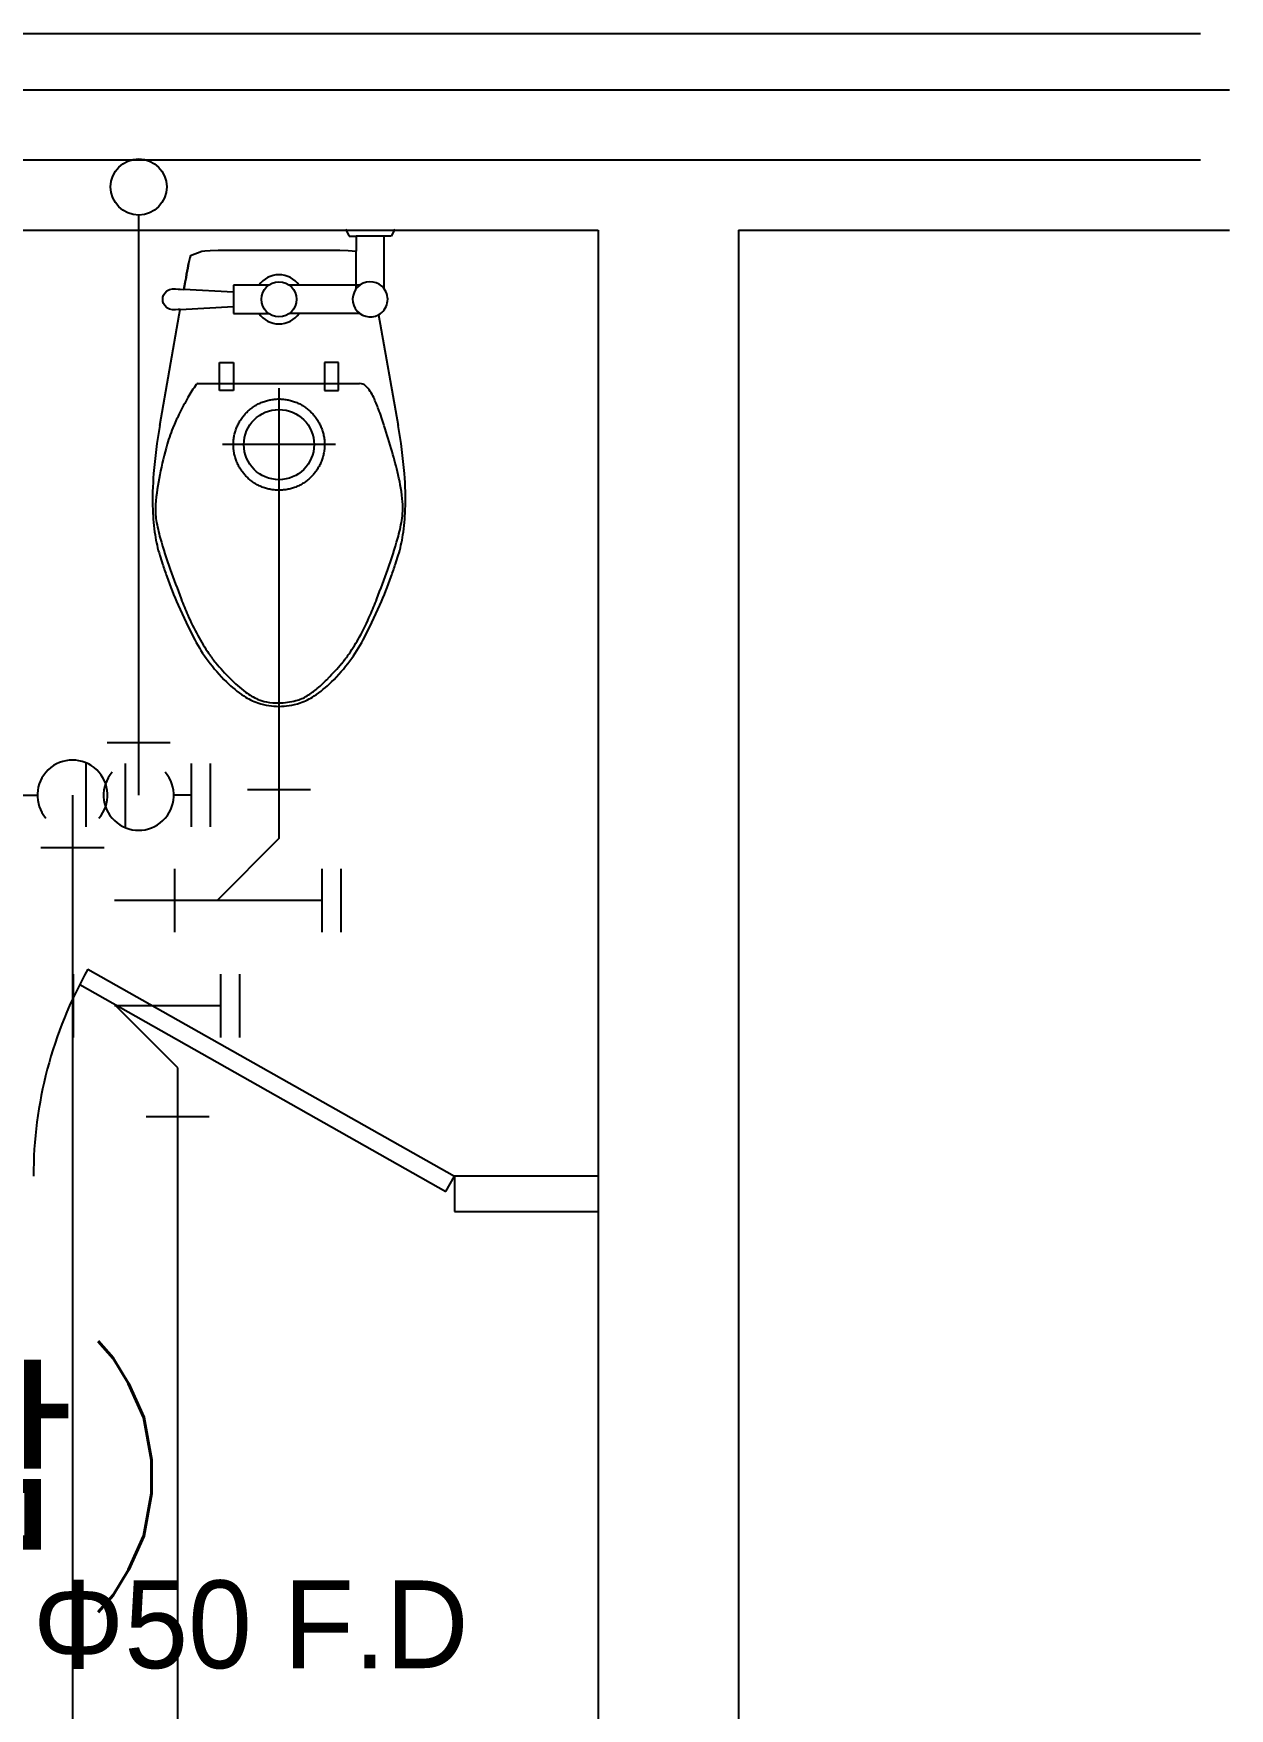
# Model space of a CAD drawing. Header units: millimetres. Extents: x 83956 to 461956, y 36707 to 125807.
# Drawn here: x 285849 to 287554, y 86797 to 89183 of the extents above; entities that cross this region are included whole.
import ezdxf
from ezdxf.enums import TextEntityAlignment as Align

# ---------------------------------------------------------------- set-up
doc = ezdxf.new("R2010")
doc.units = ezdxf.units.MM
doc.header["$LTSCALE"] = 100
doc.header["$MEASUREMENT"] = 0
doc.linetypes.add('CEN', pattern=[62, 60, -1, 0, -1])
for name, color, linetype in [('ARCH', 9, 'CONTINUOUS'), ('CEN', 1, 'CEN'), ('PIPE', 3, 'CONTINUOUS')]:
    doc.layers.add(name, color=color, linetype=linetype)
doc.styles.add('GHS', font='romans.shx', dxfattribs={"bigfont": 'ghs.shx'})
doc.styles.add('gr', font='Gulim.ttf')

# ---------------------------------------------------------------- blocks, each defined once
blk = doc.blocks.new('S19')
at = {"layer": 'CEN'}
for p, q in [((0, -80.5), (0, 80.5)), ((80.5, 0), (-80.5, 0))]:
    blk.add_line(p, q, dxfattribs=at)
blk.add_circle((0, 0), 65, dxfattribs=at)
at = {"layer": 'PIPE'}
blk.add_circle((0, 0), 50, dxfattribs=at)

msp = doc.modelspace()

# ---------------------------------------------------------------- linework, layer by layer
at = {"layer": 'ARCH', "linetype": 'ByBlock', "ltscale": 2}
for p, q in [((280846.6, 89183.1), (287512.4, 89183.1)), ((280846.6, 89003.1), (287512.4, 89003.1))]:
    msp.add_line(p, q, dxfattribs=at)
at = {"layer": 'ARCH', "ltscale": 2}
for p, q in [((285153.8, 89103.1), (287553.8, 89103.1)), ((285153.8, 88903.1), (286653.8, 88903.1)), ((286853.8, 88903.1), (287553.8, 88903.1))]:
    msp.add_line(p, q, dxfattribs=at)
at = {"layer": 'ARCH'}
for p, q in [((286293.8, 88904.4), (286298.8, 88894.4)), ((286363.8, 88904.4), (286358.8, 88894.4)), ((286653.8, 88903.1), (286653.8, 86093.1)), ((286853.8, 88903.1), (286853.8, 86093.1)), ((286298.8, 88894.4), (286308.8, 88894.4)), ((286348.8, 88894.4), (286308.8, 88894.4)), ((286308.8, 88894.4), (286308.8, 88873.1)), ((286348.8, 88819.4), (286348.8, 88894.4)), ((286358.8, 88894.4), (286348.8, 88894.4)), ((286358.8, 88894.4), (286348.8, 88894.4)), ((286068.7, 88848.9), (286070, 88855.4)), ((286070, 88855.4), (286068.7, 88848.9)), ((286068.7, 88848.9), (286070, 88855.4)), ((286070, 88855.4), (286068.7, 88848.9)), ((286068.7, 88848.9), (286070, 88855.4)), ((286070, 88855.4), (286068.7, 88848.9)), ((286068.7, 88848.9), (286070, 88855.4)), ((286070, 88855.4), (286068.7, 88848.9)), ((286068.7, 88848.9), (286070, 88855.4)), ((286070, 88855.4), (286068.7, 88848.9)), ((286068.7, 88848.9), (286070, 88855.4)), ((286070, 88855.4), (286068.7, 88848.9)), ((286068.7, 88848.9), (286070, 88855.4)), ((286070, 88855.4), (286068.7, 88848.9)), ((286068.7, 88848.9), (286070, 88855.4)), ((286070, 88855.4), (286068.7, 88848.9)), ((286068.7, 88848.9), (286070, 88855.4)), ((286070, 88855.4), (286068.7, 88848.9)), ((286068.7, 88848.9), (286070, 88855.4)), ((286070, 88855.4), (286068.7, 88848.9)), ((286068.7, 88848.9), (286070, 88855.4)), ((286070, 88855.4), (286068.7, 88848.9)), ((286068.7, 88848.9), (286070, 88855.4)), ((286070, 88855.4), (286068.7, 88848.9)), ((286068.7, 88848.9), (286070, 88855.4)), ((286070, 88855.4), (286068.7, 88848.9)), ((286068.7, 88848.9), (286070, 88855.4)), ((286070, 88855.4), (286068.7, 88848.9)), ((286068.7, 88848.9), (286070, 88855.4)), ((286070, 88855.4), (286068.7, 88848.9)), ((286068.7, 88848.9), (286070, 88855.4)), ((286070, 88855.4), (286068.7, 88848.9)), ((286068.7, 88848.9), (286070, 88855.4)), ((286070, 88855.4), (286068.7, 88848.9)), ((286068.7, 88848.9), (286070, 88855.4)), ((286070, 88855.4), (286068.7, 88848.9)), ((286068.7, 88848.9), (286070, 88855.4)), ((286070, 88855.4), (286068.7, 88848.9)), ((286068.7, 88848.9), (286070, 88855.4)), ((286070, 88855.4), (286068.7, 88848.9)), ((286068.7, 88848.9), (286070, 88855.4)), ((286070, 88855.4), (286068.7, 88848.9)), ((286068.7, 88848.9), (286070, 88855.4)), ((286070, 88855.4), (286068.7, 88848.9)), ((286068.7, 88848.9), (286070, 88855.4)), ((286070, 88855.4), (286068.7, 88848.9)), ((286068.7, 88848.9), (286070, 88855.4)), ((286070, 88855.4), (286068.7, 88848.9)), ((286068.7, 88848.9), (286070, 88855.4)), ((286070, 88855.4), (286068.7, 88848.9)), ((286068.7, 88848.9), (286070, 88855.4)), ((286070, 88855.4), (286068.7, 88848.9)), ((286070.9, 88859.7), (286070, 88855.4)), ((286071.8, 88863.3), (286070.9, 88859.7)), ((286072.7, 88866.8), (286071.8, 88863.3)), ((286072.7, 88866.8), (286088.8, 88873.1)), ((286088.8, 88873.1), (286093.3, 88873.4)), ((286093.3, 88873.4), (286100.5, 88873.8)), ((286100.5, 88873.8), (286112, 88874.3)), ((286112, 88874.3), (286198.8, 88874.3)), ((286198.8, 88874.3), (286285.6, 88874.3)), ((286285.6, 88874.3), (286297.2, 88873.8)), ((286297.2, 88873.8), (286308.8, 88873.1)), ((286308.8, 88819.4), (286308.8, 88873.1)), ((286065.2, 88829.4), (286066.3, 88835.2)), ((286066.3, 88835.2), (286065.2, 88829.4)), ((286065.2, 88829.4), (286066.3, 88835.2)), ((286066.3, 88835.2), (286065.2, 88829.4)), ((286065.2, 88829.4), (286066.3, 88835.2)), ((286066.3, 88835.2), (286065.2, 88829.4)), ((286065.2, 88829.4), (286066.3, 88835.2)), ((286066.3, 88835.2), (286065.2, 88829.4)), ((286065.2, 88829.4), (286066.3, 88835.2)), ((286066.3, 88835.2), (286065.2, 88829.4)), ((286065.2, 88829.4), (286066.3, 88835.2)), ((286066.3, 88835.2), (286065.2, 88829.4)), ((286065.2, 88829.4), (286066.3, 88835.2)), ((286066.3, 88835.2), (286065.2, 88829.4)), ((286065.2, 88829.4), (286066.3, 88835.2)), ((286066.3, 88835.2), (286065.2, 88829.4)), ((286065.2, 88829.4), (286066.3, 88835.2)), ((286066.3, 88835.2), (286065.2, 88829.4)), ((286065.2, 88829.4), (286066.3, 88835.2)), ((286066.3, 88835.2), (286065.2, 88829.4)), ((286065.2, 88829.4), (286066.3, 88835.2)), ((286066.3, 88835.2), (286065.2, 88829.4)), ((286065.2, 88829.4), (286066.3, 88835.2)), ((286066.3, 88835.2), (286065.2, 88829.4)), ((286065.2, 88829.4), (286066.3, 88835.2)), ((286066.3, 88835.2), (286065.2, 88829.4)), ((286065.2, 88829.4), (286066.3, 88835.2)), ((286066.3, 88835.2), (286065.2, 88829.4)), ((286065.2, 88829.4), (286066.3, 88835.2)), ((286066.3, 88835.2), (286065.2, 88829.4)), ((286065.2, 88829.4), (286066.3, 88835.2)), ((286066.3, 88835.2), (286065.2, 88829.4)), ((286065.2, 88829.4), (286066.3, 88835.2)), ((286066.3, 88835.2), (286065.2, 88829.4)), ((286065.2, 88829.4), (286066.3, 88835.2)), ((286066.3, 88835.2), (286065.2, 88829.4)), ((286065.2, 88829.4), (286066.3, 88835.2)), ((286066.3, 88835.2), (286065.2, 88829.4)), ((286065.2, 88829.4), (286066.3, 88835.2)), ((286066.3, 88835.2), (286065.2, 88829.4)), ((286065.2, 88829.4), (286066.3, 88835.2)), ((286066.3, 88835.2), (286065.2, 88829.4)), ((286065.2, 88829.4), (286066.3, 88835.2)), ((286066.3, 88835.2), (286065.2, 88829.4)), ((286065.2, 88829.4), (286066.3, 88835.2)), ((286066.3, 88835.2), (286065.2, 88829.4)), ((286065.2, 88829.4), (286066.3, 88835.2)), ((286066.3, 88835.2), (286065.2, 88829.4)), ((286065.2, 88829.4), (286066.3, 88835.2)), ((286066.3, 88835.2), (286065.2, 88829.4)), ((286065.2, 88829.4), (286066.3, 88835.2)), ((286066.3, 88835.2), (286065.2, 88829.4)), ((286066.3, 88835.2), (286067.2, 88840.2)), ((286067.2, 88840.2), (286066.3, 88835.2)), ((286066.3, 88835.2), (286067.2, 88840.2)), ((286067.2, 88840.2), (286066.3, 88835.2)), ((286066.3, 88835.2), (286067.2, 88840.2)), ((286067.2, 88840.2), (286066.3, 88835.2)), ((286066.3, 88835.2), (286067.2, 88840.2)), ((286067.2, 88840.2), (286066.3, 88835.2)), ((286066.3, 88835.2), (286067.2, 88840.2)), ((286067.2, 88840.2), (286066.3, 88835.2)), ((286066.3, 88835.2), (286067.2, 88840.2)), ((286067.2, 88840.2), (286066.3, 88835.2)), ((286066.3, 88835.2), (286067.2, 88840.2)), ((286067.2, 88840.2), (286066.3, 88835.2)), ((286066.3, 88835.2), (286067.2, 88840.2)), ((286067.2, 88840.2), (286066.3, 88835.2)), ((286066.3, 88835.2), (286067.2, 88840.2)), ((286067.2, 88840.2), (286066.3, 88835.2)), ((286066.3, 88835.2), (286067.2, 88840.2)), ((286067.2, 88840.2), (286066.3, 88835.2)), ((286066.3, 88835.2), (286067.2, 88840.2)), ((286067.2, 88840.2), (286066.3, 88835.2)), ((286066.3, 88835.2), (286067.2, 88840.2)), ((286067.2, 88840.2), (286066.3, 88835.2)), ((286066.3, 88835.2), (286067.2, 88840.2)), ((286067.2, 88840.2), (286066.3, 88835.2)), ((286066.3, 88835.2), (286067.2, 88840.2)), ((286067.2, 88840.2), (286066.3, 88835.2)), ((286066.3, 88835.2), (286067.2, 88840.2)), ((286067.2, 88840.2), (286066.3, 88835.2)), ((286066.3, 88835.2), (286067.2, 88840.2)), ((286067.2, 88840.2), (286066.3, 88835.2)), ((286066.3, 88835.2), (286067.2, 88840.2)), ((286067.2, 88840.2), (286066.3, 88835.2)), ((286066.3, 88835.2), (286067.2, 88840.2)), ((286067.2, 88840.2), (286066.3, 88835.2)), ((286066.3, 88835.2), (286067.2, 88840.2)), ((286067.2, 88840.2), (286066.3, 88835.2)), ((286066.3, 88835.2), (286067.2, 88840.2)), ((286067.2, 88840.2), (286066.3, 88835.2)), ((286066.3, 88835.2), (286067.2, 88840.2)), ((286067.2, 88840.2), (286066.3, 88835.2)), ((286066.3, 88835.2), (286067.2, 88840.2)), ((286067.2, 88840.2), (286066.3, 88835.2)), ((286066.3, 88835.2), (286067.2, 88840.2)), ((286067.2, 88840.2), (286066.3, 88835.2)), ((286066.3, 88835.2), (286067.2, 88840.2)), ((286067.2, 88840.2), (286066.3, 88835.2)), ((286066.3, 88835.2), (286067.2, 88840.2)), ((286067.2, 88840.2), (286066.3, 88835.2)), ((286066.3, 88835.2), (286067.2, 88840.2)), ((286067.2, 88840.2), (286066.3, 88835.2)), ((286067.2, 88840.2), (286068, 88844.7)), ((286068, 88844.7), (286067.2, 88840.2)), ((286067.2, 88840.2), (286068, 88844.7)), ((286068, 88844.7), (286067.2, 88840.2)), ((286067.2, 88840.2), (286068, 88844.7)), ((286068, 88844.7), (286067.2, 88840.2)), ((286067.2, 88840.2), (286068, 88844.7)), ((286068, 88844.7), (286067.2, 88840.2)), ((286067.2, 88840.2), (286068, 88844.7)), ((286068, 88844.7), (286067.2, 88840.2)), ((286067.2, 88840.2), (286068, 88844.7)), ((286068, 88844.7), (286067.2, 88840.2)), ((286067.2, 88840.2), (286068, 88844.7)), ((286068, 88844.7), (286067.2, 88840.2)), ((286067.2, 88840.2), (286068, 88844.7)), ((286068, 88844.7), (286067.2, 88840.2)), ((286067.2, 88840.2), (286068, 88844.7)), ((286068, 88844.7), (286067.2, 88840.2)), ((286067.2, 88840.2), (286068, 88844.7)), ((286068, 88844.7), (286067.2, 88840.2)), ((286067.2, 88840.2), (286068, 88844.7)), ((286068, 88844.7), (286067.2, 88840.2)), ((286067.2, 88840.2), (286068, 88844.7)), ((286068, 88844.7), (286067.2, 88840.2)), ((286067.2, 88840.2), (286068, 88844.7)), ((286068, 88844.7), (286067.2, 88840.2)), ((286067.2, 88840.2), (286068, 88844.7)), ((286068, 88844.7), (286067.2, 88840.2)), ((286067.2, 88840.2), (286068, 88844.7)), ((286068, 88844.7), (286067.2, 88840.2)), ((286067.2, 88840.2), (286068, 88844.7)), ((286068, 88844.7), (286067.2, 88840.2)), ((286067.2, 88840.2), (286068, 88844.7)), ((286068, 88844.7), (286067.2, 88840.2)), ((286067.2, 88840.2), (286068, 88844.7)), ((286068, 88844.7), (286067.2, 88840.2)), ((286067.2, 88840.2), (286068, 88844.7)), ((286068, 88844.7), (286067.2, 88840.2)), ((286067.2, 88840.2), (286068, 88844.7)), ((286068, 88844.7), (286067.2, 88840.2)), ((286067.2, 88840.2), (286068, 88844.7)), ((286068, 88844.7), (286067.2, 88840.2)), ((286067.2, 88840.2), (286068, 88844.7)), ((286068, 88844.7), (286067.2, 88840.2)), ((286067.2, 88840.2), (286068, 88844.7)), ((286068, 88844.7), (286067.2, 88840.2)), ((286067.2, 88840.2), (286068, 88844.7)), ((286068, 88844.7), (286067.2, 88840.2)), ((286067.2, 88840.2), (286068, 88844.7)), ((286068, 88844.7), (286067.2, 88840.2)), ((286067.2, 88840.2), (286068, 88844.7)), ((286068, 88844.7), (286067.2, 88840.2)), ((286068, 88844.7), (286068.7, 88848.9)), ((286068.7, 88848.9), (286068, 88844.7)), ((286068, 88844.7), (286068.7, 88848.9)), ((286068.7, 88848.9), (286068, 88844.7)), ((286068, 88844.7), (286068.7, 88848.9)), ((286068.7, 88848.9), (286068, 88844.7)), ((286068, 88844.7), (286068.7, 88848.9)), ((286068.7, 88848.9), (286068, 88844.7)), ((286068, 88844.7), (286068.7, 88848.9)), ((286068.7, 88848.9), (286068, 88844.7)), ((286068, 88844.7), (286068.7, 88848.9)), ((286068.7, 88848.9), (286068, 88844.7)), ((286068, 88844.7), (286068.7, 88848.9)), ((286068.7, 88848.9), (286068, 88844.7)), ((286068, 88844.7), (286068.7, 88848.9)), ((286068.7, 88848.9), (286068, 88844.7)), ((286068, 88844.7), (286068.7, 88848.9)), ((286068.7, 88848.9), (286068, 88844.7)), ((286068, 88844.7), (286068.7, 88848.9)), ((286068.7, 88848.9), (286068, 88844.7)), ((286068, 88844.7), (286068.7, 88848.9)), ((286068.7, 88848.9), (286068, 88844.7)), ((286068, 88844.7), (286068.7, 88848.9)), ((286068.7, 88848.9), (286068, 88844.7)), ((286068, 88844.7), (286068.7, 88848.9)), ((286068.7, 88848.9), (286068, 88844.7)), ((286068, 88844.7), (286068.7, 88848.9)), ((286068.7, 88848.9), (286068, 88844.7)), ((286068, 88844.7), (286068.7, 88848.9)), ((286068.7, 88848.9), (286068, 88844.7)), ((286068, 88844.7), (286068.7, 88848.9)), ((286068.7, 88848.9), (286068, 88844.7)), ((286068, 88844.7), (286068.7, 88848.9)), ((286068.7, 88848.9), (286068, 88844.7)), ((286068, 88844.7), (286068.7, 88848.9)), ((286068.7, 88848.9), (286068, 88844.7)), ((286068, 88844.7), (286068.7, 88848.9)), ((286068.7, 88848.9), (286068, 88844.7)), ((286068, 88844.7), (286068.7, 88848.9)), ((286068.7, 88848.9), (286068, 88844.7)), ((286068, 88844.7), (286068.7, 88848.9)), ((286068.7, 88848.9), (286068, 88844.7)), ((286068, 88844.7), (286068.7, 88848.9)), ((286068.7, 88848.9), (286068, 88844.7)), ((286068, 88844.7), (286068.7, 88848.9)), ((286068.7, 88848.9), (286068, 88844.7)), ((286068, 88844.7), (286068.7, 88848.9)), ((286068.7, 88848.9), (286068, 88844.7)), ((286068, 88844.7), (286068.7, 88848.9)), ((286068.7, 88848.9), (286068, 88844.7)), ((286068, 88844.7), (286068.7, 88848.9)), ((286068.7, 88848.9), (286068, 88844.7)), ((286033, 88805.4), (286033.3, 88807.6)), ((286033, 88805.4), (286033.3, 88807.6)), ((286033, 88805.4), (286033.3, 88807.6)), ((286033, 88805.4), (286033.3, 88807.6)), ((286033, 88805.4), (286033.3, 88807.6)), ((286033, 88805.4), (286033.3, 88807.6)), ((286033, 88805.4), (286033.3, 88807.6)), ((286033, 88805.4), (286033.3, 88807.6)), ((286033, 88805.4), (286033.3, 88807.6)), ((286033, 88805.4), (286033.3, 88807.6)), ((286033, 88805.4), (286033.3, 88807.6)), ((286033, 88805.4), (286033.3, 88807.6)), ((286033, 88805.4), (286033.3, 88807.6)), ((286033, 88805.4), (286033.3, 88807.6)), ((286033, 88805.4), (286033.3, 88807.6)), ((286033, 88805.4), (286033.3, 88807.6)), ((286033, 88805.4), (286033.3, 88807.6)), ((286033, 88805.4), (286033.3, 88807.6)), ((286033, 88805.4), (286033.3, 88807.6)), ((286033, 88805.4), (286033.3, 88807.6)), ((286033, 88805.4), (286033.3, 88807.6)), ((286033, 88805.4), (286033.3, 88807.6)), ((286033, 88805.4), (286033.3, 88807.6)), ((286033, 88805.4), (286033.3, 88807.6)), ((286033, 88805.4), (286033.3, 88807.6)), ((286033, 88805.4), (286033.3, 88807.6)), ((286033, 88805.4), (286033.3, 88807.6)), ((286033, 88805.4), (286033.3, 88807.6)), ((286033.3, 88807.6), (286034.1, 88810.2)), ((286033.3, 88807.6), (286034.1, 88810.2)), ((286033.3, 88807.6), (286034.1, 88810.2)), ((286033.3, 88807.6), (286034.1, 88810.2)), ((286033.3, 88807.6), (286034.1, 88810.2)), ((286033.3, 88807.6), (286034.1, 88810.2)), ((286033.3, 88807.6), (286034.1, 88810.2)), ((286033.3, 88807.6), (286034.1, 88810.2)), ((286033.3, 88807.6), (286034.1, 88810.2)), ((286033.3, 88807.6), (286034.1, 88810.2)), ((286033.3, 88807.6), (286034.1, 88810.2)), ((286033.3, 88807.6), (286034.1, 88810.2)), ((286033.3, 88807.6), (286034.1, 88810.2)), ((286033.3, 88807.6), (286034.1, 88810.2)), ((286033.3, 88807.6), (286034.1, 88810.2)), ((286033.3, 88807.6), (286034.1, 88810.2)), ((286033.3, 88807.6), (286034.1, 88810.2)), ((286033.3, 88807.6), (286034.1, 88810.2)), ((286033.3, 88807.6), (286034.1, 88810.2)), ((286033.3, 88807.6), (286034.1, 88810.2)), ((286033.3, 88807.6), (286034.1, 88810.2)), ((286033.3, 88807.6), (286034.1, 88810.2)), ((286033.3, 88807.6), (286034.1, 88810.2)), ((286033.3, 88807.6), (286034.1, 88810.2)), ((286033.3, 88807.6), (286034.1, 88810.2)), ((286033.3, 88807.6), (286034.1, 88810.2)), ((286033.3, 88807.6), (286034.1, 88810.2)), ((286033.3, 88807.6), (286034.1, 88810.2)), ((286034.1, 88810.2), (286035.9, 88813.3)), ((286034.1, 88810.2), (286035.9, 88813.3)), ((286034.1, 88810.2), (286035.9, 88813.3)), ((286034.1, 88810.2), (286035.9, 88813.3)), ((286034.1, 88810.2), (286035.9, 88813.3)), ((286034.1, 88810.2), (286035.9, 88813.3)), ((286034.1, 88810.2), (286035.9, 88813.3)), ((286034.1, 88810.2), (286035.9, 88813.3)), ((286034.1, 88810.2), (286035.9, 88813.3)), ((286034.1, 88810.2), (286035.9, 88813.3)), ((286034.1, 88810.2), (286035.9, 88813.3)), ((286034.1, 88810.2), (286035.9, 88813.3)), ((286034.1, 88810.2), (286035.9, 88813.3)), ((286034.1, 88810.2), (286035.9, 88813.3)), ((286034.1, 88810.2), (286035.9, 88813.3)), ((286034.1, 88810.2), (286035.9, 88813.3)), ((286034.1, 88810.2), (286035.9, 88813.3)), ((286034.1, 88810.2), (286035.9, 88813.3)), ((286034.1, 88810.2), (286035.9, 88813.3)), ((286034.1, 88810.2), (286035.9, 88813.3)), ((286034.1, 88810.2), (286035.9, 88813.3)), ((286034.1, 88810.2), (286035.9, 88813.3)), ((286034.1, 88810.2), (286035.9, 88813.3)), ((286034.1, 88810.2), (286035.9, 88813.3)), ((286034.1, 88810.2), (286035.9, 88813.3)), ((286034.1, 88810.2), (286035.9, 88813.3)), ((286034.1, 88810.2), (286035.9, 88813.3)), ((286034.1, 88810.2), (286035.9, 88813.3)), ((286035.9, 88813.3), (286038.8, 88816.3)), ((286035.9, 88813.3), (286038.8, 88816.3)), ((286035.9, 88813.3), (286038.8, 88816.3)), ((286035.9, 88813.3), (286038.8, 88816.3)), ((286035.9, 88813.3), (286038.8, 88816.3)), ((286035.9, 88813.3), (286038.8, 88816.3)), ((286035.9, 88813.3), (286038.8, 88816.3)), ((286035.9, 88813.3), (286038.8, 88816.3)), ((286035.9, 88813.3), (286038.8, 88816.3)), ((286035.9, 88813.3), (286038.8, 88816.3)), ((286035.9, 88813.3), (286038.8, 88816.3)), ((286035.9, 88813.3), (286038.8, 88816.3)), ((286035.9, 88813.3), (286038.8, 88816.3)), ((286035.9, 88813.3), (286038.8, 88816.3)), ((286035.9, 88813.3), (286038.8, 88816.3)), ((286035.9, 88813.3), (286038.8, 88816.3)), ((286035.9, 88813.3), (286038.8, 88816.3)), ((286035.9, 88813.3), (286038.8, 88816.3)), ((286035.9, 88813.3), (286038.8, 88816.3)), ((286035.9, 88813.3), (286038.8, 88816.3)), ((286035.9, 88813.3), (286038.8, 88816.3)), ((286035.9, 88813.3), (286038.8, 88816.3)), ((286035.9, 88813.3), (286038.8, 88816.3)), ((286035.9, 88813.3), (286038.8, 88816.3)), ((286035.9, 88813.3), (286038.8, 88816.3)), ((286035.9, 88813.3), (286038.8, 88816.3)), ((286035.9, 88813.3), (286038.8, 88816.3)), ((286035.9, 88813.3), (286038.8, 88816.3)), ((286038.8, 88816.3), (286042.8, 88818.5)), ((286038.8, 88816.3), (286042.8, 88818.5)), ((286038.8, 88816.3), (286042.8, 88818.5)), ((286038.8, 88816.3), (286042.8, 88818.5)), ((286038.8, 88816.3), (286042.8, 88818.5)), ((286038.8, 88816.3), (286042.8, 88818.5)), ((286038.8, 88816.3), (286042.8, 88818.5)), ((286038.8, 88816.3), (286042.8, 88818.5)), ((286038.8, 88816.3), (286042.8, 88818.5)), ((286038.8, 88816.3), (286042.8, 88818.5)), ((286038.8, 88816.3), (286042.8, 88818.5)), ((286038.8, 88816.3), (286042.8, 88818.5)), ((286038.8, 88816.3), (286042.8, 88818.5)), ((286038.8, 88816.3), (286042.8, 88818.5)), ((286038.8, 88816.3), (286042.8, 88818.5)), ((286038.8, 88816.3), (286042.8, 88818.5)), ((286038.8, 88816.3), (286042.8, 88818.5)), ((286038.8, 88816.3), (286042.8, 88818.5)), ((286038.8, 88816.3), (286042.8, 88818.5)), ((286038.8, 88816.3), (286042.8, 88818.5)), ((286038.8, 88816.3), (286042.8, 88818.5)), ((286038.8, 88816.3), (286042.8, 88818.5)), ((286038.8, 88816.3), (286042.8, 88818.5)), ((286038.8, 88816.3), (286042.8, 88818.5)), ((286038.8, 88816.3), (286042.8, 88818.5)), ((286038.8, 88816.3), (286042.8, 88818.5)), ((286038.8, 88816.3), (286042.8, 88818.5)), ((286038.8, 88816.3), (286042.8, 88818.5)), ((286042.8, 88818.5), (286047.2, 88819.4)), ((286042.8, 88818.5), (286047.2, 88819.4)), ((286042.8, 88818.5), (286047.2, 88819.4)), ((286042.8, 88818.5), (286047.2, 88819.4)), ((286042.8, 88818.5), (286047.2, 88819.4)), ((286042.8, 88818.5), (286047.2, 88819.4)), ((286042.8, 88818.5), (286047.2, 88819.4)), ((286042.8, 88818.5), (286047.2, 88819.4)), ((286042.8, 88818.5), (286047.2, 88819.4)), ((286042.8, 88818.5), (286047.2, 88819.4)), ((286042.8, 88818.5), (286047.2, 88819.4)), ((286042.8, 88818.5), (286047.2, 88819.4)), ((286042.8, 88818.5), (286047.2, 88819.4)), ((286042.8, 88818.5), (286047.2, 88819.4)), ((286042.8, 88818.5), (286047.2, 88819.4)), ((286042.8, 88818.5), (286047.2, 88819.4)), ((286042.8, 88818.5), (286047.2, 88819.4)), ((286042.8, 88818.5), (286047.2, 88819.4)), ((286042.8, 88818.5), (286047.2, 88819.4)), ((286042.8, 88818.5), (286047.2, 88819.4)), ((286042.8, 88818.5), (286047.2, 88819.4)), ((286042.8, 88818.5), (286047.2, 88819.4)), ((286042.8, 88818.5), (286047.2, 88819.4)), ((286042.8, 88818.5), (286047.2, 88819.4)), ((286042.8, 88818.5), (286047.2, 88819.4)), ((286042.8, 88818.5), (286047.2, 88819.4)), ((286042.8, 88818.5), (286047.2, 88819.4)), ((286042.8, 88818.5), (286047.2, 88819.4)), ((286047.2, 88819.4), (286051.5, 88819.2)), ((286047.2, 88819.4), (286051.5, 88819.2)), ((286047.2, 88819.4), (286051.5, 88819.2)), ((286047.2, 88819.4), (286051.5, 88819.2)), ((286047.2, 88819.4), (286051.5, 88819.2)), ((286047.2, 88819.4), (286051.5, 88819.2)), ((286047.2, 88819.4), (286051.5, 88819.2)), ((286047.2, 88819.4), (286051.5, 88819.2)), ((286047.2, 88819.4), (286051.5, 88819.2)), ((286047.2, 88819.4), (286051.5, 88819.2)), ((286047.2, 88819.4), (286051.5, 88819.2)), ((286047.2, 88819.4), (286051.5, 88819.2)), ((286047.2, 88819.4), (286051.5, 88819.2)), ((286047.2, 88819.4), (286051.5, 88819.2)), ((286047.2, 88819.4), (286051.5, 88819.2)), ((286047.2, 88819.4), (286051.5, 88819.2)), ((286047.2, 88819.4), (286051.5, 88819.2)), ((286047.2, 88819.4), (286051.5, 88819.2)), ((286047.2, 88819.4), (286051.5, 88819.2)), ((286047.2, 88819.4), (286051.5, 88819.2)), ((286047.2, 88819.4), (286051.5, 88819.2)), ((286047.2, 88819.4), (286051.5, 88819.2)), ((286047.2, 88819.4), (286051.5, 88819.2)), ((286047.2, 88819.4), (286051.5, 88819.2)), ((286047.2, 88819.4), (286051.5, 88819.2)), ((286047.2, 88819.4), (286051.5, 88819.2)), ((286047.2, 88819.4), (286051.5, 88819.2)), ((286047.2, 88819.4), (286051.5, 88819.2)), ((286051.5, 88819.2), (286055, 88819)), ((286051.5, 88819.2), (286055, 88819)), ((286051.5, 88819.2), (286055, 88819)), ((286051.5, 88819.2), (286055, 88819)), ((286051.5, 88819.2), (286055, 88819)), ((286051.5, 88819.2), (286055, 88819)), ((286051.5, 88819.2), (286055, 88819)), ((286051.5, 88819.2), (286055, 88819)), ((286051.5, 88819.2), (286055, 88819)), ((286051.5, 88819.2), (286055, 88819)), ((286051.5, 88819.2), (286055, 88819)), ((286051.5, 88819.2), (286055, 88819)), ((286051.5, 88819.2), (286055, 88819)), ((286051.5, 88819.2), (286055, 88819)), ((286051.5, 88819.2), (286055, 88819)), ((286051.5, 88819.2), (286055, 88819)), ((286051.5, 88819.2), (286055, 88819)), ((286051.5, 88819.2), (286055, 88819)), ((286051.5, 88819.2), (286055, 88819)), ((286051.5, 88819.2), (286055, 88819)), ((286051.5, 88819.2), (286055, 88819)), ((286051.5, 88819.2), (286055, 88819)), ((286051.5, 88819.2), (286055, 88819)), ((286051.5, 88819.2), (286055, 88819)), ((286051.5, 88819.2), (286055, 88819)), ((286051.5, 88819.2), (286055, 88819)), ((286051.5, 88819.2), (286055, 88819)), ((286051.5, 88819.2), (286055, 88819)), ((286055, 88819), (286058.1, 88818.9)), ((286055, 88819), (286058.1, 88818.9)), ((286055, 88819), (286058.1, 88818.9)), ((286055, 88819), (286058.1, 88818.9)), ((286055, 88819), (286058.1, 88818.9)), ((286055, 88819), (286058.1, 88818.9)), ((286055, 88819), (286058.1, 88818.9)), ((286055, 88819), (286058.1, 88818.9)), ((286055, 88819), (286058.1, 88818.9)), ((286055, 88819), (286058.1, 88818.9)), ((286055, 88819), (286058.1, 88818.9)), ((286055, 88819), (286058.1, 88818.9)), ((286055, 88819), (286058.1, 88818.9)), ((286055, 88819), (286058.1, 88818.9)), ((286055, 88819), (286058.1, 88818.9)), ((286055, 88819), (286058.1, 88818.9)), ((286055, 88819), (286058.1, 88818.9)), ((286055, 88819), (286058.1, 88818.9)), ((286055, 88819), (286058.1, 88818.9)), ((286055, 88819), (286058.1, 88818.9)), ((286055, 88819), (286058.1, 88818.9)), ((286055, 88819), (286058.1, 88818.9)), ((286055, 88819), (286058.1, 88818.9)), ((286055, 88819), (286058.1, 88818.9)), ((286055, 88819), (286058.1, 88818.9)), ((286055, 88819), (286058.1, 88818.9)), ((286055, 88819), (286058.1, 88818.9)), ((286055, 88819), (286058.1, 88818.9)), ((286058.1, 88818.9), (286063.2, 88818.6)), ((286058.1, 88818.9), (286063.2, 88818.6)), ((286058.1, 88818.9), (286063.2, 88818.6)), ((286058.1, 88818.9), (286063.2, 88818.6)), ((286058.1, 88818.9), (286063.2, 88818.6)), ((286058.1, 88818.9), (286063.2, 88818.6)), ((286058.1, 88818.9), (286063.2, 88818.6)), ((286058.1, 88818.9), (286063.2, 88818.6)), ((286058.1, 88818.9), (286063.2, 88818.6)), ((286058.1, 88818.9), (286063.2, 88818.6)), ((286058.1, 88818.9), (286063.2, 88818.6)), ((286058.1, 88818.9), (286063.2, 88818.6)), ((286058.1, 88818.9), (286063.2, 88818.6)), ((286058.1, 88818.9), (286063.2, 88818.6)), ((286058.1, 88818.9), (286063.2, 88818.6)), ((286058.1, 88818.9), (286063.2, 88818.6)), ((286058.1, 88818.9), (286063.2, 88818.6)), ((286058.1, 88818.9), (286063.2, 88818.6)), ((286058.1, 88818.9), (286063.2, 88818.6)), ((286058.1, 88818.9), (286063.2, 88818.6)), ((286058.1, 88818.9), (286063.2, 88818.6)), ((286058.1, 88818.9), (286063.2, 88818.6)), ((286058.1, 88818.9), (286063.2, 88818.6)), ((286058.1, 88818.9), (286063.2, 88818.6)), ((286058.1, 88818.9), (286063.2, 88818.6)), ((286058.1, 88818.9), (286063.2, 88818.6)), ((286058.1, 88818.9), (286063.2, 88818.6)), ((286058.1, 88818.9), (286063.2, 88818.6)), ((286065.2, 88829.4), (286063.2, 88818.6)), ((286065.2, 88829.4), (286063.2, 88818.6)), ((286065.2, 88829.4), (286063.2, 88818.6)), ((286065.2, 88829.4), (286063.2, 88818.6)), ((286065.2, 88829.4), (286063.2, 88818.6)), ((286065.2, 88829.4), (286063.2, 88818.6)), ((286065.2, 88829.4), (286063.2, 88818.6)), ((286065.2, 88829.4), (286063.2, 88818.6)), ((286065.2, 88829.4), (286063.2, 88818.6)), ((286065.2, 88829.4), (286063.2, 88818.6)), ((286065.2, 88829.4), (286063.2, 88818.6)), ((286065.2, 88829.4), (286063.2, 88818.6)), ((286065.2, 88829.4), (286063.2, 88818.6)), ((286065.2, 88829.4), (286063.2, 88818.6)), ((286065.2, 88829.4), (286063.2, 88818.6)), ((286065.2, 88829.4), (286063.2, 88818.6)), ((286065.2, 88829.4), (286063.2, 88818.6)), ((286065.2, 88829.4), (286063.2, 88818.6)), ((286065.2, 88829.4), (286063.2, 88818.6)), ((286065.2, 88829.4), (286063.2, 88818.6)), ((286065.2, 88829.4), (286063.2, 88818.6)), ((286065.2, 88829.4), (286063.2, 88818.6)), ((286065.2, 88829.4), (286063.2, 88818.6)), ((286065.2, 88829.4), (286063.2, 88818.6)), ((286065.2, 88829.4), (286063.2, 88818.6)), ((286065.2, 88829.4), (286063.2, 88818.6)), ((286063.2, 88818.6), (286064.1, 88823.5)), ((286063.2, 88818.6), (286064.1, 88823.5)), ((286063.2, 88818.6), (286064.1, 88823.5)), ((286063.2, 88818.6), (286064.1, 88823.5)), ((286063.2, 88818.6), (286064.1, 88823.5)), ((286063.2, 88818.6), (286064.1, 88823.5)), ((286063.2, 88818.6), (286064.1, 88823.5)), ((286063.2, 88818.6), (286064.1, 88823.5)), ((286063.2, 88818.6), (286064.1, 88823.5)), ((286063.2, 88818.6), (286064.1, 88823.5)), ((286063.2, 88818.6), (286064.1, 88823.5)), ((286063.2, 88818.6), (286064.1, 88823.5)), ((286063.2, 88818.6), (286064.1, 88823.5)), ((286063.2, 88818.6), (286064.1, 88823.5)), ((286063.2, 88818.6), (286064.1, 88823.5)), ((286063.2, 88818.6), (286064.1, 88823.5)), ((286063.2, 88818.6), (286064.1, 88823.5)), ((286063.2, 88818.6), (286064.1, 88823.5)), ((286063.2, 88818.6), (286064.1, 88823.5)), ((286063.2, 88818.6), (286064.1, 88823.5)), ((286063.2, 88818.6), (286064.1, 88823.5)), ((286063.2, 88818.6), (286064.1, 88823.5)), ((286063.2, 88818.6), (286064.1, 88823.5)), ((286063.2, 88818.6), (286064.1, 88823.5)), ((286063.2, 88818.6), (286064.1, 88823.5)), ((286063.2, 88818.6), (286064.1, 88823.5)), ((286063.2, 88818.6), (286064.1, 88823.5)), ((286063.2, 88818.6), (286064.1, 88823.5)), ((286133.8, 88814.4), (286063.2, 88818.6)), ((286064.1, 88823.5), (286065.2, 88829.4)), ((286064.1, 88823.5), (286065.2, 88829.4)), ((286064.1, 88823.5), (286065.2, 88829.4)), ((286064.1, 88823.5), (286065.2, 88829.4)), ((286064.1, 88823.5), (286065.2, 88829.4)), ((286064.1, 88823.5), (286065.2, 88829.4)), ((286064.1, 88823.5), (286065.2, 88829.4)), ((286064.1, 88823.5), (286065.2, 88829.4)), ((286064.1, 88823.5), (286065.2, 88829.4)), ((286064.1, 88823.5), (286065.2, 88829.4)), ((286064.1, 88823.5), (286065.2, 88829.4)), ((286064.1, 88823.5), (286065.2, 88829.4)), ((286064.1, 88823.5), (286065.2, 88829.4)), ((286064.1, 88823.5), (286065.2, 88829.4)), ((286064.1, 88823.5), (286065.2, 88829.4)), ((286064.1, 88823.5), (286065.2, 88829.4)), ((286064.1, 88823.5), (286065.2, 88829.4)), ((286064.1, 88823.5), (286065.2, 88829.4)), ((286064.1, 88823.5), (286065.2, 88829.4)), ((286064.1, 88823.5), (286065.2, 88829.4)), ((286064.1, 88823.5), (286065.2, 88829.4)), ((286064.1, 88823.5), (286065.2, 88829.4)), ((286064.1, 88823.5), (286065.2, 88829.4)), ((286064.1, 88823.5), (286065.2, 88829.4)), ((286064.1, 88823.5), (286065.2, 88829.4)), ((286064.1, 88823.5), (286065.2, 88829.4)), ((286064.1, 88823.5), (286065.2, 88829.4)), ((286064.1, 88823.5), (286065.2, 88829.4)), ((286133.8, 88824.4), (286133.8, 88784.4)), ((286183.8, 88824.4), (286133.8, 88824.4)), ((286313.8, 88824.4), (286213.8, 88824.4)), ((286028.8, 88624.4), (286056.7, 88782.5)), ((286033, 88804.4), (286033, 88805.4)), ((286033, 88804.4), (286033, 88805.4)), ((286033, 88804.4), (286033, 88805.4)), ((286033, 88804.4), (286033, 88805.4)), ((286033, 88804.4), (286033, 88805.4)), ((286033, 88804.4), (286033, 88805.4)), ((286033, 88804.4), (286033, 88805.4)), ((286033, 88804.4), (286033, 88805.4)), ((286033, 88804.4), (286033, 88805.4)), ((286033, 88804.4), (286033, 88805.4)), ((286033, 88804.4), (286033, 88805.4)), ((286033, 88804.4), (286033, 88805.4)), ((286033, 88804.4), (286033, 88805.4)), ((286033, 88804.4), (286033, 88805.4)), ((286033, 88804.4), (286033, 88805.4)), ((286033, 88804.4), (286033, 88805.4)), ((286033, 88804.4), (286033, 88805.4)), ((286033, 88804.4), (286033, 88805.4)), ((286033, 88804.4), (286033, 88805.4)), ((286033, 88804.4), (286033, 88805.4)), ((286033, 88804.4), (286033, 88805.4)), ((286033, 88804.4), (286033, 88805.4)), ((286033, 88804.4), (286033, 88805.4)), ((286033, 88804.4), (286033, 88805.4)), ((286033, 88804.4), (286033, 88805.4)), ((286033, 88804.4), (286033, 88805.4)), ((286033, 88804.4), (286033, 88805.4)), ((286033, 88804.4), (286033, 88805.4)), ((286033, 88803.4), (286033, 88804.4)), ((286033, 88803.4), (286033, 88804.4)), ((286033, 88803.4), (286033, 88804.4)), ((286033, 88803.4), (286033, 88804.4)), ((286033, 88803.4), (286033, 88804.4)), ((286033, 88803.4), (286033, 88804.4)), ((286033, 88803.4), (286033, 88804.4)), ((286033, 88803.4), (286033, 88804.4)), ((286033, 88803.4), (286033, 88804.4)), ((286033, 88803.4), (286033, 88804.4)), ((286033, 88803.4), (286033, 88804.4)), ((286033, 88803.4), (286033, 88804.4)), ((286033, 88803.4), (286033, 88804.4)), ((286033, 88803.4), (286033, 88804.4)), ((286033, 88803.4), (286033, 88804.4)), ((286033, 88803.4), (286033, 88804.4)), ((286033, 88803.4), (286033, 88804.4)), ((286033, 88803.4), (286033, 88804.4)), ((286033, 88803.4), (286033, 88804.4)), ((286033, 88803.4), (286033, 88804.4)), ((286033, 88803.4), (286033, 88804.4)), ((286033, 88803.4), (286033, 88804.4)), ((286033, 88803.4), (286033, 88804.4)), ((286033, 88803.4), (286033, 88804.4)), ((286033, 88803.4), (286033, 88804.4)), ((286033, 88803.4), (286033, 88804.4)), ((286033, 88803.4), (286033, 88804.4)), ((286033, 88803.4), (286033, 88804.4)), ((286033.3, 88801.2), (286033, 88803.4)), ((286033.3, 88801.2), (286033, 88803.4)), ((286033.3, 88801.2), (286033, 88803.4)), ((286033.3, 88801.2), (286033, 88803.4)), ((286033.3, 88801.2), (286033, 88803.4)), ((286033.3, 88801.2), (286033, 88803.4)), ((286033.3, 88801.2), (286033, 88803.4)), ((286033.3, 88801.2), (286033, 88803.4)), ((286033.3, 88801.2), (286033, 88803.4)), ((286033.3, 88801.2), (286033, 88803.4)), ((286033.3, 88801.2), (286033, 88803.4)), ((286033.3, 88801.2), (286033, 88803.4)), ((286033.3, 88801.2), (286033, 88803.4)), ((286033.3, 88801.2), (286033, 88803.4)), ((286033.3, 88801.2), (286033, 88803.4)), ((286033.3, 88801.2), (286033, 88803.4)), ((286033.3, 88801.2), (286033, 88803.4)), ((286033.3, 88801.2), (286033, 88803.4)), ((286033.3, 88801.2), (286033, 88803.4)), ((286033.3, 88801.2), (286033, 88803.4)), ((286033.3, 88801.2), (286033, 88803.4)), ((286033.3, 88801.2), (286033, 88803.4)), ((286033.3, 88801.2), (286033, 88803.4)), ((286033.3, 88801.2), (286033, 88803.4)), ((286033.3, 88801.2), (286033, 88803.4)), ((286033.3, 88801.2), (286033, 88803.4)), ((286033.3, 88801.2), (286033, 88803.4)), ((286033.3, 88801.2), (286033, 88803.4)), ((286034.1, 88798.6), (286033.3, 88801.2)), ((286034.1, 88798.6), (286033.3, 88801.2)), ((286034.1, 88798.6), (286033.3, 88801.2)), ((286034.1, 88798.6), (286033.3, 88801.2)), ((286034.1, 88798.6), (286033.3, 88801.2)), ((286034.1, 88798.6), (286033.3, 88801.2)), ((286034.1, 88798.6), (286033.3, 88801.2)), ((286034.1, 88798.6), (286033.3, 88801.2)), ((286034.1, 88798.6), (286033.3, 88801.2)), ((286034.1, 88798.6), (286033.3, 88801.2)), ((286034.1, 88798.6), (286033.3, 88801.2)), ((286034.1, 88798.6), (286033.3, 88801.2)), ((286034.1, 88798.6), (286033.3, 88801.2)), ((286034.1, 88798.6), (286033.3, 88801.2)), ((286034.1, 88798.6), (286033.3, 88801.2)), ((286034.1, 88798.6), (286033.3, 88801.2)), ((286034.1, 88798.6), (286033.3, 88801.2)), ((286034.1, 88798.6), (286033.3, 88801.2)), ((286034.1, 88798.6), (286033.3, 88801.2)), ((286034.1, 88798.6), (286033.3, 88801.2)), ((286034.1, 88798.6), (286033.3, 88801.2)), ((286034.1, 88798.6), (286033.3, 88801.2)), ((286034.1, 88798.6), (286033.3, 88801.2)), ((286034.1, 88798.6), (286033.3, 88801.2)), ((286034.1, 88798.6), (286033.3, 88801.2)), ((286034.1, 88798.6), (286033.3, 88801.2)), ((286034.1, 88798.6), (286033.3, 88801.2)), ((286034.1, 88798.6), (286033.3, 88801.2)), ((286035.9, 88795.5), (286034.1, 88798.6)), ((286035.9, 88795.5), (286034.1, 88798.6)), ((286035.9, 88795.5), (286034.1, 88798.6)), ((286035.9, 88795.5), (286034.1, 88798.6)), ((286035.9, 88795.5), (286034.1, 88798.6)), ((286035.9, 88795.5), (286034.1, 88798.6)), ((286035.9, 88795.5), (286034.1, 88798.6)), ((286035.9, 88795.5), (286034.1, 88798.6)), ((286035.9, 88795.5), (286034.1, 88798.6)), ((286035.9, 88795.5), (286034.1, 88798.6)), ((286035.9, 88795.5), (286034.1, 88798.6)), ((286035.9, 88795.5), (286034.1, 88798.6)), ((286035.9, 88795.5), (286034.1, 88798.6)), ((286035.9, 88795.5), (286034.1, 88798.6)), ((286035.9, 88795.5), (286034.1, 88798.6)), ((286035.9, 88795.5), (286034.1, 88798.6)), ((286035.9, 88795.5), (286034.1, 88798.6)), ((286035.9, 88795.5), (286034.1, 88798.6)), ((286035.9, 88795.5), (286034.1, 88798.6)), ((286035.9, 88795.5), (286034.1, 88798.6)), ((286035.9, 88795.5), (286034.1, 88798.6)), ((286035.9, 88795.5), (286034.1, 88798.6)), ((286035.9, 88795.5), (286034.1, 88798.6)), ((286035.9, 88795.5), (286034.1, 88798.6)), ((286035.9, 88795.5), (286034.1, 88798.6)), ((286035.9, 88795.5), (286034.1, 88798.6)), ((286035.9, 88795.5), (286034.1, 88798.6)), ((286035.9, 88795.5), (286034.1, 88798.6)), ((286038.8, 88792.5), (286035.9, 88795.5)), ((286038.8, 88792.5), (286035.9, 88795.5)), ((286038.8, 88792.5), (286035.9, 88795.5)), ((286038.8, 88792.5), (286035.9, 88795.5)), ((286038.8, 88792.5), (286035.9, 88795.5)), ((286038.8, 88792.5), (286035.9, 88795.5)), ((286038.8, 88792.5), (286035.9, 88795.5)), ((286038.8, 88792.5), (286035.9, 88795.5)), ((286038.8, 88792.5), (286035.9, 88795.5)), ((286038.8, 88792.5), (286035.9, 88795.5)), ((286038.8, 88792.5), (286035.9, 88795.5)), ((286038.8, 88792.5), (286035.9, 88795.5)), ((286038.8, 88792.5), (286035.9, 88795.5)), ((286038.8, 88792.5), (286035.9, 88795.5)), ((286038.8, 88792.5), (286035.9, 88795.5)), ((286038.8, 88792.5), (286035.9, 88795.5)), ((286038.8, 88792.5), (286035.9, 88795.5)), ((286038.8, 88792.5), (286035.9, 88795.5)), ((286038.8, 88792.5), (286035.9, 88795.5)), ((286038.8, 88792.5), (286035.9, 88795.5)), ((286038.8, 88792.5), (286035.9, 88795.5)), ((286038.8, 88792.5), (286035.9, 88795.5)), ((286038.8, 88792.5), (286035.9, 88795.5)), ((286038.8, 88792.5), (286035.9, 88795.5)), ((286038.8, 88792.5), (286035.9, 88795.5)), ((286038.8, 88792.5), (286035.9, 88795.5)), ((286038.8, 88792.5), (286035.9, 88795.5)), ((286038.8, 88792.5), (286035.9, 88795.5)), ((286042.8, 88790.3), (286038.8, 88792.5)), ((286042.8, 88790.3), (286038.8, 88792.5)), ((286042.8, 88790.3), (286038.8, 88792.5)), ((286042.8, 88790.3), (286038.8, 88792.5)), ((286042.8, 88790.3), (286038.8, 88792.5)), ((286042.8, 88790.3), (286038.8, 88792.5)), ((286042.8, 88790.3), (286038.8, 88792.5)), ((286042.8, 88790.3), (286038.8, 88792.5)), ((286042.8, 88790.3), (286038.8, 88792.5)), ((286042.8, 88790.3), (286038.8, 88792.5)), ((286042.8, 88790.3), (286038.8, 88792.5)), ((286042.8, 88790.3), (286038.8, 88792.5)), ((286042.8, 88790.3), (286038.8, 88792.5)), ((286042.8, 88790.3), (286038.8, 88792.5)), ((286042.8, 88790.3), (286038.8, 88792.5)), ((286042.8, 88790.3), (286038.8, 88792.5)), ((286042.8, 88790.3), (286038.8, 88792.5)), ((286042.8, 88790.3), (286038.8, 88792.5)), ((286042.8, 88790.3), (286038.8, 88792.5)), ((286042.8, 88790.3), (286038.8, 88792.5)), ((286042.8, 88790.3), (286038.8, 88792.5)), ((286042.8, 88790.3), (286038.8, 88792.5)), ((286042.8, 88790.3), (286038.8, 88792.5)), ((286042.8, 88790.3), (286038.8, 88792.5)), ((286042.8, 88790.3), (286038.8, 88792.5)), ((286042.8, 88790.3), (286038.8, 88792.5)), ((286042.8, 88790.3), (286038.8, 88792.5)), ((286042.8, 88790.3), (286038.8, 88792.5)), ((286047.2, 88789.4), (286042.8, 88790.3)), ((286047.2, 88789.4), (286042.8, 88790.3)), ((286047.2, 88789.4), (286042.8, 88790.3)), ((286047.2, 88789.4), (286042.8, 88790.3)), ((286047.2, 88789.4), (286042.8, 88790.3)), ((286047.2, 88789.4), (286042.8, 88790.3)), ((286047.2, 88789.4), (286042.8, 88790.3)), ((286047.2, 88789.4), (286042.8, 88790.3)), ((286047.2, 88789.4), (286042.8, 88790.3)), ((286047.2, 88789.4), (286042.8, 88790.3)), ((286047.2, 88789.4), (286042.8, 88790.3)), ((286047.2, 88789.4), (286042.8, 88790.3)), ((286047.2, 88789.4), (286042.8, 88790.3)), ((286047.2, 88789.4), (286042.8, 88790.3)), ((286047.2, 88789.4), (286042.8, 88790.3)), ((286047.2, 88789.4), (286042.8, 88790.3)), ((286047.2, 88789.4), (286042.8, 88790.3)), ((286047.2, 88789.4), (286042.8, 88790.3)), ((286047.2, 88789.4), (286042.8, 88790.3)), ((286047.2, 88789.4), (286042.8, 88790.3)), ((286047.2, 88789.4), (286042.8, 88790.3)), ((286047.2, 88789.4), (286042.8, 88790.3)), ((286047.2, 88789.4), (286042.8, 88790.3)), ((286047.2, 88789.4), (286042.8, 88790.3)), ((286047.2, 88789.4), (286042.8, 88790.3)), ((286047.2, 88789.4), (286042.8, 88790.3)), ((286047.2, 88789.4), (286042.8, 88790.3)), ((286047.2, 88789.4), (286042.8, 88790.3)), ((286051.5, 88789.6), (286047.2, 88789.4)), ((286051.5, 88789.6), (286047.2, 88789.4)), ((286051.5, 88789.6), (286047.2, 88789.4)), ((286051.5, 88789.6), (286047.2, 88789.4)), ((286051.5, 88789.6), (286047.2, 88789.4)), ((286051.5, 88789.6), (286047.2, 88789.4)), ((286051.5, 88789.6), (286047.2, 88789.4)), ((286051.5, 88789.6), (286047.2, 88789.4)), ((286051.5, 88789.6), (286047.2, 88789.4)), ((286051.5, 88789.6), (286047.2, 88789.4)), ((286051.5, 88789.6), (286047.2, 88789.4)), ((286051.5, 88789.6), (286047.2, 88789.4)), ((286051.5, 88789.6), (286047.2, 88789.4)), ((286051.5, 88789.6), (286047.2, 88789.4)), ((286051.5, 88789.6), (286047.2, 88789.4)), ((286051.5, 88789.6), (286047.2, 88789.4)), ((286051.5, 88789.6), (286047.2, 88789.4)), ((286051.5, 88789.6), (286047.2, 88789.4)), ((286051.5, 88789.6), (286047.2, 88789.4)), ((286051.5, 88789.6), (286047.2, 88789.4)), ((286051.5, 88789.6), (286047.2, 88789.4)), ((286051.5, 88789.6), (286047.2, 88789.4)), ((286051.5, 88789.6), (286047.2, 88789.4)), ((286051.5, 88789.6), (286047.2, 88789.4)), ((286051.5, 88789.6), (286047.2, 88789.4)), ((286051.5, 88789.6), (286047.2, 88789.4)), ((286051.5, 88789.6), (286047.2, 88789.4)), ((286051.5, 88789.6), (286047.2, 88789.4)), ((286055, 88789.8), (286051.5, 88789.6)), ((286055, 88789.8), (286051.5, 88789.6)), ((286055, 88789.8), (286051.5, 88789.6)), ((286055, 88789.8), (286051.5, 88789.6)), ((286055, 88789.8), (286051.5, 88789.6)), ((286055, 88789.8), (286051.5, 88789.6)), ((286055, 88789.8), (286051.5, 88789.6)), ((286055, 88789.8), (286051.5, 88789.6)), ((286055, 88789.8), (286051.5, 88789.6)), ((286055, 88789.8), (286051.5, 88789.6)), ((286055, 88789.8), (286051.5, 88789.6)), ((286055, 88789.8), (286051.5, 88789.6)), ((286055, 88789.8), (286051.5, 88789.6)), ((286055, 88789.8), (286051.5, 88789.6)), ((286055, 88789.8), (286051.5, 88789.6)), ((286055, 88789.8), (286051.5, 88789.6)), ((286055, 88789.8), (286051.5, 88789.6)), ((286055, 88789.8), (286051.5, 88789.6)), ((286055, 88789.8), (286051.5, 88789.6)), ((286055, 88789.8), (286051.5, 88789.6)), ((286055, 88789.8), (286051.5, 88789.6)), ((286055, 88789.8), (286051.5, 88789.6)), ((286055, 88789.8), (286051.5, 88789.6)), ((286055, 88789.8), (286051.5, 88789.6)), ((286055, 88789.8), (286051.5, 88789.6)), ((286055, 88789.8), (286051.5, 88789.6)), ((286055, 88789.8), (286051.5, 88789.6)), ((286055, 88789.8), (286051.5, 88789.6)), ((286058.1, 88789.9), (286055, 88789.8)), ((286058.1, 88789.9), (286055, 88789.8)), ((286058.1, 88789.9), (286055, 88789.8)), ((286058.1, 88789.9), (286055, 88789.8)), ((286058.1, 88789.9), (286055, 88789.8)), ((286058.1, 88789.9), (286055, 88789.8)), ((286058.1, 88789.9), (286055, 88789.8)), ((286058.1, 88789.9), (286055, 88789.8)), ((286058.1, 88789.9), (286055, 88789.8)), ((286058.1, 88789.9), (286055, 88789.8)), ((286058.1, 88789.9), (286055, 88789.8)), ((286058.1, 88789.9), (286055, 88789.8)), ((286058.1, 88789.9), (286055, 88789.8)), ((286058.1, 88789.9), (286055, 88789.8)), ((286058.1, 88789.9), (286055, 88789.8)), ((286058.1, 88789.9), (286055, 88789.8)), ((286058.1, 88789.9), (286055, 88789.8)), ((286058.1, 88789.9), (286055, 88789.8)), ((286058.1, 88789.9), (286055, 88789.8)), ((286058.1, 88789.9), (286055, 88789.8)), ((286058.1, 88789.9), (286055, 88789.8)), ((286058.1, 88789.9), (286055, 88789.8)), ((286058.1, 88789.9), (286055, 88789.8)), ((286058.1, 88789.9), (286055, 88789.8)), ((286058.1, 88789.9), (286055, 88789.8)), ((286058.1, 88789.9), (286055, 88789.8)), ((286058.1, 88789.9), (286055, 88789.8)), ((286058.1, 88789.9), (286055, 88789.8)), ((286056.7, 88782.5), (286058.1, 88789.9)), ((286058.1, 88789.9), (286133.8, 88794.4)), ((286133.8, 88784.4), (286183.8, 88784.4)), ((286313.8, 88784.4), (286213.8, 88784.4)), ((286340.9, 88782.5), (286368.8, 88624.4)), ((286113.8, 88714.4), (286133.8, 88714.4)), ((286113.8, 88674.4), (286113.8, 88714.4)), ((286133.8, 88714.4), (286133.8, 88674.4)), ((286283.8, 88714.4), (286263.8, 88714.4)), ((286263.8, 88714.4), (286263.8, 88674.4)), ((286283.8, 88674.4), (286283.8, 88714.4)), ((286083.8, 88684.4), (286313.8, 88684.4)), ((286133.8, 88674.4), (286113.8, 88674.4)), ((286263.8, 88674.4), (286283.8, 88674.4)), ((285914.7, 87828), (286436.5, 87533)), ((285926.5, 87850), (286448.8, 87554.8)), ((286436.5, 87533), (286448.8, 87554.8)), ((286653.8, 87554.8), (286448.8, 87554.8)), ((286448.8, 87554.8), (286448.8, 87504.8)), ((286448.8, 87504.8), (286653.8, 87504.8))]:
    msp.add_line(p, q, dxfattribs=at)
msp.add_circle((286198.8, 88804.4), 25, dxfattribs=at)
for centre, radius, start, end in [((286198.8, 88804.4), 35, 34.8499, 145.1501), ((286328.8, 88804.4), 25, 36.8699, 298.9372), ((286328.8, 88804.4), 25, 298.9372, 36.8699), ((286198.8, 88804.4), 35, 214.8499, 325.1501), ((286481.8, 88430.1), 474.7, 150.4325, 153.4349), ((286220.5, 88578.3), 174.4, 143.1301, 150.4325), ((286083.8, 88680.9), 3.54, 90, 143.1301), ((286313.8, 88672.1), 12.3, 45, 90), ((286283.8, 88642.1), 54.8, 24.0722, 45), ((286067.9, 88545.6), 291.3, 20.556, 24.0722), ((286328, 88507), 302.8, 153.4349, 157.1947), ((285812.9, 88450), 563.7, 18.0286, 20.556), ((286792.2, 88491.9), 774.8, 170.1534, 175.2364), ((286264.9, 88533.6), 234.4, 157.1947, 164.0546), ((285336.9, 88295), 1064.2, 15.9454, 18.0286), ((285605.5, 88491.9), 774.8, 4.7636, 9.8466), ((286615.6, 88433.3), 599.2, 164.0546, 168.3435), ((285564.2, 88360), 827.8, 13.5834, 15.9454), ((286460, 88519.6), 441.4, 175.2364, 181.9723), ((286359.1, 88486.3), 337.2, 168.3435, 175.6013), ((286131.3, 88497), 244.3, 4.3987, 13.5834), ((285937.7, 88519.6), 441.4, 358.0277, 4.7636), ((286322.2, 88514.8), 303.5, 181.9723, 188.7462), ((286118.4, 88504.8), 95.8, 175.6013, 189.2401), ((286264.2, 88507.2), 111.1, 350.7599, 4.3987), ((286075.5, 88514.8), 303.5, 351.2538, 358.0277), ((286244, 88525.2), 223, 189.2401, 195.9454), ((286153.7, 88525.2), 223, 344.0546, 350.7599), ((286232.6, 88501.1), 212.9, 188.7462, 196.8361), ((286719.2, 88661), 717.3, 195.9454, 199.683), ((285678.5, 88661), 717.3, 340.317, 344.0546), ((286165.1, 88501.1), 212.9, 343.1639, 351.2538), ((286465.2, 88571.4), 455.9, 196.8361, 198.4349), ((286987.8, 88745.6), 1006.7, 198.4349, 199.5108), ((285409.9, 88745.6), 1006.7, 340.4892, 341.5651), ((285932.5, 88571.4), 455.9, 341.5651, 343.1639), ((286569, 88597.2), 562.4, 199.5108, 203.9625), ((287826.8, 89057.2), 1893.6, 199.683, 201.0375), ((284570.9, 89057.2), 1893.6, 338.9625, 340.317), ((285828.7, 88597.2), 562.4, 336.0375, 340.4892), ((286605.6, 88587.5), 585.2, 201.0375, 203.4742), ((285792.1, 88587.5), 585.2, 336.5258, 338.9625), ((286865.4, 88729), 886.9, 203.9625, 207.5073), ((286398.4, 88497.5), 359.3, 203.4742, 208.6105), ((285977.4, 88507), 383.1, 331.3895, 336.5258), ((285532.2, 88729), 886.9, 332.4927, 336.0375), ((286271.5, 88419.8), 217.3, 207.5073, 216.8699), ((286366.2, 88480), 322.6, 208.6105, 214.0312), ((286083.8, 88449), 262, 325.1773, 331.3895), ((286126.1, 88419.8), 217.3, 323.1301, 332.4927), ((286316.2, 88453.2), 273.1, 216.8699, 225.2192), ((286218.5, 88380.2), 144.4, 214.0312, 220.6013), ((286459.4, 88586.7), 461.7, 220.6013, 224.2742), ((285925, 88597.1), 478.4, 315.9418, 319.3987), ((286081.5, 88453.2), 273.1, 314.7808, 323.1301), ((286158.2, 88397.2), 171.3, 319.3987, 325.1773), ((286240, 88376.5), 165, 225.2192, 236.3099), ((286267, 88399.1), 192.9, 224.2742, 233.1301), ((286157.6, 88376.5), 165, 303.6901, 314.7808), ((286126.8, 88401.8), 197.7, 309.8056, 315.9418), ((286194.3, 88308), 82.6, 236.3099, 252.0099), ((286205.7, 88317.4), 90.8, 233.1301, 246.0553), ((286189.3, 88280.5), 50.4, 246.0553, 260.5377), ((286209.9, 88284.8), 53.8, 284.0362, 302.575), ((286203.3, 88308), 82.6, 287.9901, 303.6901), ((286162.2, 88359.4), 142.4, 302.575, 309.8056), ((286202.2, 88332), 107.9, 252.0099, 260.5377), ((286197.4, 88329.1), 99.7, 260.5377, 270.8221), ((286198.8, 88312.1), 87.7, 260.5377, 270), ((286197.3, 88334.9), 105.5, 270.8221, 284.0362), ((286198.8, 88312.1), 87.7, 270, 279.4623), ((286195.5, 88332), 107.9, 279.4623, 287.9901), ((286448.8, 87554.8), 600, 150.5241, 180)]:
    msp.add_arc(centre, radius, start, end, dxfattribs=at)
at = {"layer": 'PIPE'}
for p, q in [((285998.8, 88097.8), (285998.8, 88924.5)), ((285904.4, 88097.8), (285904.4, 85904.1))]:
    msp.add_line(p, q, dxfattribs=at)
at = {"layer": 'PIPE', "color": 4, "ltscale": 2}
for p, q in [((286198.8, 88597.4), (286198.8, 88036.2)), ((286198.8, 88036.2), (286110.5, 87947.8)), ((286260.5, 87947.8), (285964.4, 87947.8)), ((286116, 87797.8), (285964.4, 87797.8)), ((286054.4, 87709.4), (285966, 87797.8)), ((286054.4, 85802.5), (286054.4, 87709.4))]:
    msp.add_line(p, q, dxfattribs=at)
at = {"layer": 'PIPE', "color": 2, "ltscale": 2}
for p, q in [((285953.8, 88172.8), (286043.8, 88172.8)), ((285923.8, 88052.8), (285923.8, 88142.8)), ((285979.4, 88142.8), (285979.4, 88052.8)), ((286073.8, 88142.8), (286073.8, 88052.8)), ((286100.8, 88142.8), (286100.8, 88052.8)), ((286153.8, 88106.2), (286243.8, 88106.2)), ((285949.4, 88022.8), (285859.4, 88022.8)), ((286050.5, 87902.8), (286050.5, 87992.8)), ((286260.5, 87902.8), (286260.5, 87992.8)), ((286287.5, 87902.8), (286287.5, 87992.8)), ((285906, 87752.8), (285906, 87842.8)), ((286116, 87752.8), (286116, 87842.8)), ((286143, 87752.8), (286143, 87842.8)), ((286099.4, 87639.4), (286009.4, 87639.4))]:
    msp.add_line(p, q, dxfattribs=at)
at = {"layer": 'PIPE', "ltscale": 2}
for p, q in [((285039.5, 88097.8), (285854.4, 88097.8)), ((286073.8, 88097.8), (286048.8, 88097.8))]:
    msp.add_line(p, q, dxfattribs=at)
at = {"layer": 'PIPE'}
msp.add_circle((285998.8, 88964.5), 40, dxfattribs=at)
at = {"layer": 'PIPE', "color": 2, "ltscale": 2}
for centre, start, end in [((285904.4, 88097.8), 319, 221), ((285998.8, 88097.8), 139, 41)]:
    msp.add_arc(centre, 50, start, end, dxfattribs=at)

# ---------------------------------------------------------------- block references
at = {"layer": 'PIPE', "rotation": 90}
msp.add_blockref('S19', (286198.8, 88597.4), dxfattribs=at)

# ---------------------------------------------------------------- texts
at = {"layer": 'ARCH', "style": 'GHS'}
msp.add_text('화장실(남)', height=253.12, dxfattribs=at).set_placement((284685.3, 87018.4))
at = {"layer": 'PIPE', "color": 2, "style": 'gr'}
msp.add_text('Φ50 F.D', height=125, dxfattribs=at).set_placement((286469, 86854), align=Align.RIGHT)

doc.saveas('drawing.dxf')
